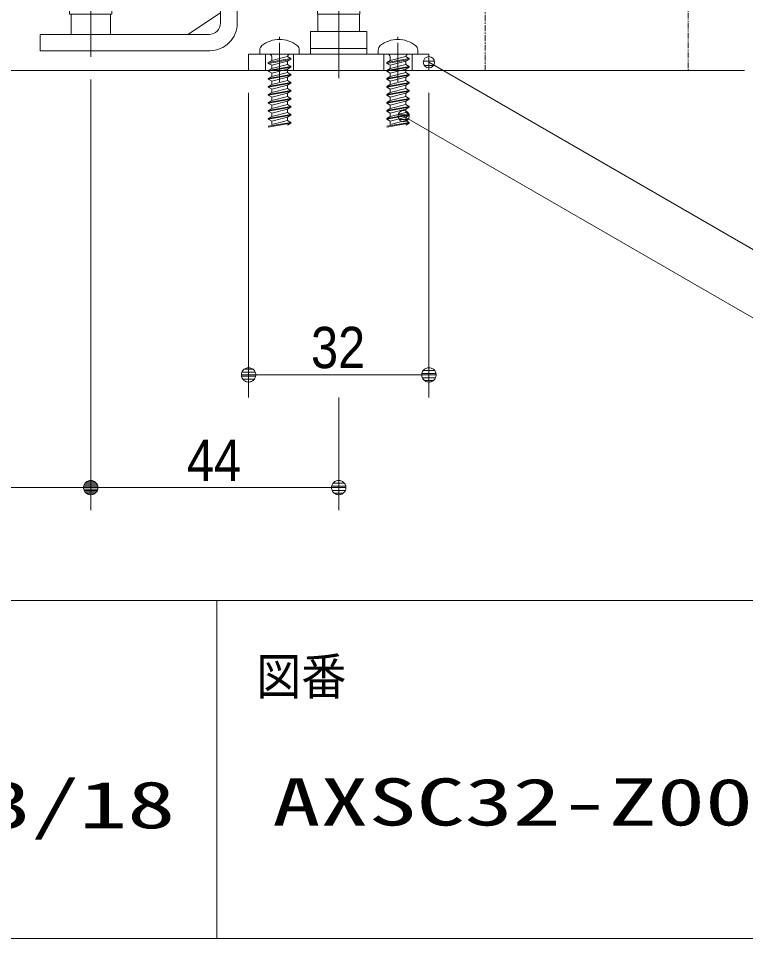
# Model space of a CAD drawing. Units: millimetres, scale not verified, with parts at other scales. Extents: x -6062 to 6062, y -3045 to 3045.
# Drawn here: x 1137 to 1782, y -2770 to -1954 of the extents above; entities that cross this region are included whole.
import ezdxf
from ezdxf.enums import TextEntityAlignment as Align

# ---------------------------------------------------------------- set-up
doc = ezdxf.new("R2010")
doc.units = ezdxf.units.MM
doc.header["$LTSCALE"] = 20
doc.linetypes.add('DOUBLE_CHAIN1', pattern=[8.8, 5, -1, 0.6, -0.6, 0.6, -1])
for name, color, linetype, lineweight in [('0-0_2寸法-1', 7, 'Continuous', 9), ('0-1_0', 7, 'Continuous', 9), ('0-2_2寸法-3', 7, 'Continuous', 9), ('0-3_3一般', 7, 'Continuous', 9), ('0-4_1図面枠', 7, 'Continuous', 9)]:
    doc.layers.add(name, color=color, linetype=linetype, lineweight=lineweight)
doc.styles.add('ＭＳ ゴシック', font='')
doc.styles.add('ＭＳ Ｐゴシック', font='')
doc.styles.get('ＭＳ ゴシック').set_extended_font_data('MS Gothic')
doc.styles.get('ＭＳ Ｐゴシック').set_extended_font_data('MS PGothic')

# ---------------------------------------------------------------- blocks, each defined once
blk = doc.blocks.new('グループ')
at = {"layer": '0-3_3一般'}
blk.add_line((52499.9, -40000), (71363.7, -40000), dxfattribs=at)
blk = doc.blocks.new('グループ-30')
at = {"layer": '0-3_3一般'}
for p, q in [((62363.7, -32150), (62363.7, -32810)), ((62063.7, -32675), (62363.7, -32675)), ((62063.7, -34775), (62063.7, -32800)), ((62063.7, -33425), (62063.7, -32975)), ((62363.7, -32975), (62363.7, -33425)), ((61888.6, -33200), (62598.6, -33200)), ((62063.7, -33725), (62363.7, -33725)), ((62363.7, -34340), (62363.7, -34515)), ((62063.7, -34475), (62363.7, -34475)), ((62063.7, -35210), (62063.7, -34775)), ((61888.6, -35000), (62598.6, -35000)), ((62063.7, -39160), (62063.7, -35210)), ((62063.7, -35650), (62063.7, -35460)), ((62063.7, -35525), (62363.7, -35525)), ((61888.6, -35900), (62598.6, -35900)), ((62363.7, -36140), (62363.7, -36315)), ((62063.7, -36275), (62363.7, -36275)), ((62063.7, -37010), (62063.7, -36575)), ((61888.6, -36800), (62598.6, -36800)), ((62063.7, -37450), (62063.7, -37260)), ((62063.7, -37325), (62363.7, -37325)), ((59763.7, -39760), (59763.7, -37652.3)), ((59388.7, -37800), (59388.7, -39000)), ((59438.7, -37750), (60088.7, -37750)), ((60138.7, -39000), (60138.7, -37800)), ((60138.7, -39000), (59388.7, -39000)), ((59413.7, -39000), (60113.7, -39000)), ((59413.7, -39360), (59413.7, -39000)), ((60113.7, -39360), (60113.7, -39000)), ((61483.7, -39360), (62063.7, -38980)), ((60113.7, -39360), (59413.7, -39360)), ((61873.7, -39650), (58863.7, -39650))]:
    blk.add_line(p, q, dxfattribs=at)
for points in [[(62063.7, -32810), (62063.7, -32150), (62363.7, -32150)], [(62363.7, -32800), (62363.7, -33600), (62363.7, -39160)], [(58863.7, -39650), (58863.7, -39360), (61863.7, -39360)]]:
    blk.add_lwpolyline(points, dxfattribs=at)
for centre, radius, start, end in [((59438.7, -37800), 50, 135, 180), ((59438.7, -37800), 50, 90, 135), ((60088.7, -37800), 50, 45, 90), ((60088.7, -37800), 50, 0, 45), ((61863.7, -39160), 200, 315, 0), ((61873.7, -39160), 490, 315, 0), ((61863.7, -39160), 200, 270, 315), ((61873.7, -39160), 490, 270, 315)]:
    blk.add_arc(centre, radius, start, end, dxfattribs=at)
blk = doc.blocks.new('グループ-31')
at = {"layer": '0-3_3一般'}
for p, q in [((64163.7, -40138.8), (64163.7, -37600)), ((64488.7, -37750), (63838.7, -37750)), ((64538.7, -39000), (64538.7, -37800)), ((64533.7, -39000), (63793.7, -39000)), ((63793.7, -39000), (63793.7, -39310)), ((64533.7, -39000), (64533.7, -39310)), ((63663.7, -39610), (63663.7, -39310)), ((64363.7, -39310), (64663.7, -39310)), ((64663.7, -39610), (64663.7, -39310)), ((63113.7, -40200), (63113.7, -39510)), ((64663.7, -39610), (63663.7, -39610)), ((63663.7, -39610), (63663.7, -39710)), ((64663.7, -39610), (63663.7, -39610)), ((64663.7, -39710), (64663.7, -39610)), ((65213.7, -40200), (65213.7, -39510)), ((62563.7, -39710), (65763.7, -39710)), ((62563.7, -40000), (62563.7, -39710)), ((62863.7, -40000), (62863.7, -39710)), ((63363.7, -39710), (63363.7, -40000)), ((64963.7, -40000), (64963.7, -39710)), ((65463.7, -39710), (65463.7, -40000)), ((65763.7, -39710), (65763.7, -40000)), ((65763.7, -40000), (62563.7, -40000))]:
    blk.add_line(p, q, dxfattribs=at)
for points in [[(63788.7, -37800), (63788.7, -39000), (64538.7, -39000)], [(63663.7, -39310), (63963.7, -39310), (64363.7, -39310)]]:
    blk.add_lwpolyline(points, dxfattribs=at)
for centre, start, end in [((63838.7, -37800), 135, 180), ((63838.7, -37800), 90, 135), ((64488.7, -37800), 45, 90), ((64488.7, -37800), 0, 45)]:
    blk.add_arc(centre, 50, start, end, dxfattribs=at)
blk = doc.blocks.new('グループ-32')
at = {"layer": '0-3_3一般'}
for p, q in [((63113.7, -39450), (63113.7, -39401.7)), ((62763.7, -39710), (62763.7, -39637.8)), ((62923.7, -39710), (62763.7, -39710)), ((62913.7, -39874), (63313.7, -39803.3)), ((62973.7, -39826), (62913.7, -39860.7)), ((63303.7, -39710), (62923.7, -39710)), ((63253.7, -39755.4), (62973.7, -39826)), ((62973.7, -39826), (62973.7, -39760)), ((63253.9, -39755.5), (63253.7, -39755.4)), ((63313.7, -39803.3), (63253.7, -39838)), ((63313.7, -39790), (63253.9, -39755.5)), ((63313.7, -39790), (63313.7, -39803.3)), ((63313.7, -39931.3), (62913.7, -40002)), ((62973.7, -39967.4), (62913.7, -40002)), ((62973.7, -39967.4), (62973.7, -39908.6)), ((62973.7, -40050), (63253.7, -39979.3)), ((63253.7, -39896.7), (63253.7, -39838)), ((63253.7, -40038), (63253.7, -39979.3)), ((63313.7, -39931.3), (63313.7, -39944.7)), ((62913.7, -40002), (62913.7, -40015.3)), ((62913.7, -40015.3), (62973.7, -40050)), ((62913.7, -40156.7), (63313.7, -40086)), ((62973.7, -40108.7), (62913.7, -40143.3)), ((63253.7, -40038), (62973.7, -40108.7)), ((62973.7, -40108.7), (62973.7, -40050)), ((63313.7, -40072.7), (63253.7, -40038)), ((63313.7, -40086), (63253.7, -40120.6)), ((63253.7, -40179.4), (63253.7, -40120.6)), ((63313.7, -40072.7), (63313.7, -40086)), ((63313.7, -40214), (62913.7, -40284.7)), ((62973.7, -40250), (62913.7, -40284.7)), ((62913.7, -40284.7), (62913.7, -40298)), ((62913.7, -40298), (62973.7, -40332.6)), ((62973.7, -40250), (62973.7, -40191.3)), ((62973.7, -40332.6), (63253.7, -40262)), ((63253.7, -40320.7), (63253.7, -40262)), ((63313.7, -40214), (63313.7, -40227.3)), ((62913.7, -40439.3), (63313.7, -40368.7)), ((62973.7, -40391.4), (62913.7, -40426)), ((63253.7, -40320.7), (62973.7, -40391.4)), ((62973.7, -40391.4), (62973.7, -40332.6)), ((62973.7, -40532.7), (62973.7, -40474)), ((63313.7, -40355.3), (63253.7, -40320.7)), ((63313.7, -40368.7), (63253.7, -40403.3)), ((63253.7, -40462), (63253.7, -40403.3)), ((63313.7, -40355.3), (63313.7, -40368.7)), ((63313.7, -40496.7), (62913.7, -40567.3)), ((62973.7, -40532.7), (62913.7, -40567.3)), ((62913.7, -40567.3), (62913.7, -40580.7)), ((62913.7, -40580.7), (62973.7, -40615.3)), ((63313.7, -40638), (62913.7, -40708.7)), ((62973.7, -40615.3), (63253.7, -40544.6)), ((63253.7, -40603.4), (63253.7, -40544.6)), ((63313.7, -40638), (63253.7, -40603.4)), ((63313.7, -40496.7), (63313.7, -40510)), ((63313.7, -40638), (63313.7, -40651.3)), ((62913.7, -40722), (63313.7, -40651.3)), ((62913.7, -40722), (63313.7, -40651.3)), ((62973.7, -40674), (62913.7, -40708.7)), ((62913.7, -40708.7), (62913.7, -40722)), ((63313.7, -40779.3), (62913.7, -40850)), ((63253.7, -40744.7), (62973.7, -40815.4)), ((62973.7, -40815.4), (62973.7, -40756.6)), ((63313.7, -40651.3), (63253.7, -40686)), ((63313.7, -40651.3), (63253.7, -40686)), ((63313.7, -40651.3), (63253.7, -40686)), ((63253.7, -40744.7), (63253.7, -40686)), ((63313.7, -40779.3), (63253.7, -40744.7)), ((63313.7, -40792.7), (63253.7, -40827.3)), ((63313.7, -40792.7), (63253.7, -40827.3)), ((63313.7, -40792.7), (63253.7, -40827.3)), ((63313.7, -40779.3), (63313.7, -40792.7)), ((63313.7, -40779.3), (63313.7, -40792.7)), ((62973.7, -40815.4), (62913.7, -40850)), ((62913.7, -40850), (62913.7, -40863.3)), ((62913.7, -40863.3), (62973.7, -40898)), ((63313.7, -40920.7), (62913.7, -40991.3)), ((62913.7, -41004.7), (63313.7, -40934)), ((62973.7, -40898), (63253.7, -40827.3)), ((63253.7, -40886), (62973.7, -40956.7)), ((62973.7, -40956.7), (62973.7, -40898)), ((63253.7, -40886), (63253.7, -40827.3)), ((63313.7, -40920.7), (63253.7, -40886)), ((63313.7, -40934), (63253.7, -40968.6)), ((63313.7, -40920.7), (63313.7, -40934))]:
    blk.add_line(p, q, dxfattribs=at)
for points in [[(63463.7, -39637.8), (63463.7, -39710), (63303.7, -39710)], [(63313.7, -39790), (62913.7, -39860.7), (62913.7, -39874)], [(62913.7, -39874), (62973.7, -39908.6), (63253.7, -39838)], [(62913.7, -40015.3), (63313.7, -39944.7), (63253.7, -39979.3)], [(63313.7, -39931.3), (63253.7, -39896.7), (62973.7, -39967.4)], [(63313.7, -40072.7), (62913.7, -40143.3), (62913.7, -40156.7)], [(62913.7, -40156.7), (62973.7, -40191.3), (63253.7, -40120.6)], [(62913.7, -40298), (63313.7, -40227.3), (63253.7, -40262)], [(63313.7, -40214), (63253.7, -40179.4), (62973.7, -40250)], [(63313.7, -40355.3), (62913.7, -40426), (62913.7, -40439.3)], [(62913.7, -40439.3), (62973.7, -40474), (63253.7, -40403.3)], [(63313.7, -40496.7), (63253.7, -40462), (62973.7, -40532.7)], [(62913.7, -40580.7), (63313.7, -40510), (63253.7, -40544.6)], [(63253.7, -40603.4), (62973.7, -40674), (62973.7, -40615.3)], [(62913.7, -40722), (62973.7, -40756.6), (63253.7, -40686)], [(62913.7, -40863.3), (63313.7, -40792.7), (63253.7, -40827.3)], [(62913.7, -40863.3), (63313.7, -40792.7), (63253.7, -40827.3)], [(63313.7, -40779.3), (63313.7, -40792.7), (63253.7, -40827.3)]]:
    blk.add_lwpolyline(points, dxfattribs=at)
for centre, radius, start, end in [((63113.7, -39950), 500, 109.34109, 128.68219), ((63113.7, -39950), 500, 90, 109.34109), ((63113.7, -39950), 500, 70.65891, 90), ((63113.7, -39950), 500, 51.31781, 70.65891), ((62863.7, -39637.8), 100, 154.34109, 180), ((62863.7, -39637.8), 100, 128.68219, 154.34109), ((63363.7, -39637.8), 100, 25.65891, 51.31781), ((63363.7, -39637.8), 100, 0, 25.65891), ((62923.7, -39760), 50, 45, 90), ((62923.7, -39760), 50, 0, 45), ((63303.7, -39760), 50, 132.40515, 174.8103), ((63303.7, -39760), 50, 90, 132.40515)]:
    blk.add_arc(centre, radius, start, end, dxfattribs=at)
blk = doc.blocks.new('グループ-33')
at = {"layer": '0-3_3一般'}
for p, q in [((65213.7, -39450), (65213.7, -39401.7)), ((64863.7, -39710), (64863.7, -39637.8)), ((65563.7, -39637.8), (65563.7, -39710)), ((65413.7, -39790), (65013.7, -39860.7)), ((65073.7, -39826), (65013.7, -39860.7)), ((65353.7, -39755.4), (65073.7, -39826)), ((65073.7, -39826), (65073.7, -39760)), ((65353.9, -39755.5), (65353.7, -39755.4)), ((65413.7, -39790), (65353.9, -39755.5)), ((65563.7, -39710), (65403.7, -39710)), ((65413.7, -39790), (65413.7, -39803.3)), ((65013.7, -39860.7), (65013.7, -39874)), ((65013.7, -39874), (65073.7, -39908.6)), ((65013.7, -40015.3), (65413.7, -39944.7)), ((65073.7, -39967.4), (65013.7, -40002)), ((65073.7, -39908.6), (65353.7, -39838)), ((65353.7, -39896.7), (65073.7, -39967.4)), ((65073.7, -39967.4), (65073.7, -39908.6)), ((65353.7, -39896.7), (65353.7, -39838)), ((65413.7, -39931.3), (65353.7, -39896.7)), ((65413.7, -39944.7), (65353.7, -39979.3)), ((65353.7, -40038), (65353.7, -39979.3)), ((65413.7, -39931.3), (65413.7, -39944.7)), ((65413.7, -40072.7), (65013.7, -40143.3)), ((65073.7, -40108.7), (65013.7, -40143.3)), ((65013.7, -40143.3), (65013.7, -40156.7)), ((65073.7, -40108.7), (65073.7, -40050)), ((65073.7, -40191.3), (65353.7, -40120.6)), ((65353.7, -40179.4), (65353.7, -40120.6)), ((65413.7, -40072.7), (65413.7, -40086)), ((65013.7, -40156.7), (65073.7, -40191.3)), ((65013.7, -40298), (65413.7, -40227.3)), ((65073.7, -40250), (65013.7, -40284.7)), ((65353.7, -40179.4), (65073.7, -40250)), ((65073.7, -40250), (65073.7, -40191.3)), ((65413.7, -40214), (65353.7, -40179.4)), ((65413.7, -40227.3), (65353.7, -40262)), ((65353.7, -40320.7), (65353.7, -40262)), ((65413.7, -40214), (65413.7, -40227.3)), ((65413.7, -40355.3), (65013.7, -40426)), ((65073.7, -40391.4), (65013.7, -40426)), ((65013.7, -40426), (65013.7, -40439.3)), ((65013.7, -40439.3), (65073.7, -40474)), ((65073.7, -40391.4), (65073.7, -40332.6)), ((65073.7, -40474), (65353.7, -40403.3)), ((65353.7, -40462), (65073.7, -40532.7)), ((65073.7, -40532.7), (65073.7, -40474)), ((65353.7, -40462), (65353.7, -40403.3)), ((65413.7, -40496.7), (65353.7, -40462)), ((65413.7, -40355.3), (65413.7, -40368.7)), ((65013.7, -40580.7), (65413.7, -40510)), ((65073.7, -40532.7), (65013.7, -40567.3)), ((65413.7, -40638), (65013.7, -40708.7)), ((65353.7, -40603.4), (65073.7, -40674)), ((65073.7, -40674), (65073.7, -40615.3)), ((65413.7, -40510), (65353.7, -40544.6)), ((65353.7, -40603.4), (65353.7, -40544.6)), ((65413.7, -40638), (65353.7, -40603.4)), ((65413.7, -40496.7), (65413.7, -40510)), ((65413.7, -40638), (65413.7, -40651.3)), ((65073.7, -40674), (65013.7, -40708.7)), ((65013.7, -40722), (65073.7, -40756.6)), ((65013.7, -40863.3), (65413.7, -40792.7)), ((65013.7, -40863.3), (65413.7, -40792.7)), ((65073.7, -40756.6), (65353.7, -40686)), ((65413.7, -40651.3), (65353.7, -40686)), ((65353.7, -40744.7), (65353.7, -40686)), ((65413.7, -40779.3), (65353.7, -40744.7)), ((65413.7, -40792.7), (65353.7, -40827.3)), ((65413.7, -40792.7), (65353.7, -40827.3)), ((65413.7, -40792.7), (65353.7, -40827.3)), ((65413.7, -40792.7), (65353.7, -40827.3)), ((65413.7, -40792.7), (65353.7, -40827.3)), ((65413.7, -40792.7), (65353.7, -40827.3)), ((65413.7, -40779.3), (65413.7, -40792.7)), ((65413.7, -40779.3), (65413.7, -40792.7)), ((65413.7, -40779.3), (65413.7, -40792.7)), ((65073.7, -40815.4), (65013.7, -40850)), ((65413.7, -40920.7), (65013.7, -40991.3)), ((65353.7, -40886), (65353.7, -40827.3)), ((65413.7, -40920.7), (65413.7, -40934))]:
    blk.add_line(p, q, dxfattribs=at)
for points in [[(65403.7, -39710), (65023.7, -39710), (64863.7, -39710)], [(65013.7, -39874), (65413.7, -39803.3), (65353.7, -39838)], [(65413.7, -39931.3), (65013.7, -40002), (65013.7, -40015.3)], [(65013.7, -40015.3), (65073.7, -40050), (65353.7, -39979.3)], [(65013.7, -40156.7), (65413.7, -40086), (65353.7, -40120.6)], [(65413.7, -40072.7), (65353.7, -40038), (65073.7, -40108.7)], [(65413.7, -40214), (65013.7, -40284.7), (65013.7, -40298)], [(65013.7, -40298), (65073.7, -40332.6), (65353.7, -40262)], [(65013.7, -40439.3), (65413.7, -40368.7), (65353.7, -40403.3)], [(65413.7, -40355.3), (65353.7, -40320.7), (65073.7, -40391.4)], [(65413.7, -40496.7), (65013.7, -40567.3), (65013.7, -40580.7)], [(65013.7, -40580.7), (65073.7, -40615.3), (65353.7, -40544.6)], [(65013.7, -40722), (65413.7, -40651.3), (65353.7, -40686)], [(65013.7, -40708.7), (65013.7, -40722), (65413.7, -40651.3), (65353.7, -40686)], [(65413.7, -40779.3), (65013.7, -40850), (65013.7, -40863.3)], [(65353.7, -40744.7), (65073.7, -40815.4), (65073.7, -40756.6)], [(65013.7, -40863.3), (65073.7, -40898), (65353.7, -40827.3)], [(65013.7, -41004.7), (65413.7, -40934), (65353.7, -40968.6)], [(65413.7, -40920.7), (65353.7, -40886), (65073.7, -40956.7), (65073.7, -40898)]]:
    blk.add_lwpolyline(points, dxfattribs=at)
for centre, radius, start, end in [((65213.7, -39950), 500, 109.34109, 128.68219), ((65213.7, -39950), 500, 90, 109.34109), ((65213.7, -39950), 500, 70.65891, 90), ((65213.7, -39950), 500, 51.31781, 70.65891), ((64963.7, -39637.8), 100, 154.34109, 180), ((64963.7, -39637.8), 100, 128.68219, 154.34109), ((65463.7, -39637.8), 100, 25.65891, 51.31781), ((65463.7, -39637.8), 100, 0, 25.65891), ((65023.7, -39760), 50, 45, 90), ((65023.7, -39760), 50, 0, 45), ((65403.7, -39760), 50, 132.40515, 174.8103), ((65403.7, -39760), 50, 90, 132.40515)]:
    blk.add_arc(centre, radius, start, end, dxfattribs=at)
blk = doc.blocks.new('グループ-91')
at = {"layer": '0-3_3一般', "linetype": 'DOUBLE_CHAIN1'}
for p, q in [((66763.7, -40000), (66763.7, 19804.9)), ((70363.7, 19804.9), (70363.7, -40000)), ((70363.7, -40000), (66763.7, -40000))]:
    blk.add_line(p, q, dxfattribs=at)
blk = doc.blocks.new('グループ-92')
at = {"layer": '0-3_3一般'}
for name in ['グループ-91', 'グループ-30', 'グループ-31', 'グループ-32', 'グループ-33']:
    blk.add_blockref(name, (0, 0), dxfattribs=at)
blk = doc.blocks.new('グループ-93')
at = {"layer": '0-3_3一般'}
for name in ['グループ-92', 'グループ']:
    blk.add_blockref(name, (0, 0), dxfattribs=at)
blk = doc.blocks.new('_Dot')
at = {"layer": '0-1_0'}
for p, q in [((-10, 0), (-20, 0)), ((9.78, 2), (-9.78, 2)), ((7.99, 6), (-7.99, 6)), ((9.16, -3.98), (-9.16, -3.98)), ((6, -7.98), (-6, -7.98))]:
    blk.add_line(p, q, dxfattribs=at)
for points in [[(10, 0), (9.92, 1.25), (9.69, 2.49), (9.3, 3.68), (8.76, 4.82), (8.09, 5.88), (7.29, 6.85), (6.37, 7.71), (5.36, 8.44), (4.26, 9.05), (3.09, 9.51), (1.87, 9.82), (0.63, 9.98), (-0.63, 9.98), (-1.87, 9.82), (-3.09, 9.51), (-4.26, 9.05), (-5.36, 8.44), (-6.37, 7.71), (-7.29, 6.85), (-8.09, 5.88), (-8.76, 4.82), (-9.3, 3.68), (-9.69, 2.49), (-9.92, 1.25), (-10, 0), (0, 0)], [(-10, 0), (-9.92, -1.25), (-9.69, -2.49), (-9.3, -3.68), (-8.76, -4.82), (-8.09, -5.88), (-7.29, -6.85), (-6.37, -7.71), (-5.36, -8.44), (-4.26, -9.05), (-3.09, -9.51), (-1.87, -9.82), (-0.63, -9.98), (0.63, -9.98), (1.87, -9.82), (3.09, -9.51), (4.26, -9.05), (5.36, -8.44), (6.37, -7.71), (7.29, -6.85), (8.09, -5.88), (8.76, -4.82), (9.3, -3.68), (9.69, -2.49), (9.92, -1.25), (10, 0), (0, 0)]]:
    blk.add_lwpolyline(points, close=True, dxfattribs=at)
blk = doc.blocks.new('グループ-142')
at = {"layer": '0-4_1図面枠'}
for p, q in [((-80000, -49400), (80000, -49400)), ((62000, -49400), (62000, -55400))]:
    blk.add_line(p, q, dxfattribs=at)
blk.add_lwpolyline([(-80000, 55400), (80000, 55400), (80000, -55400), (-80000, -55400)], close=True, dxfattribs=at)
blk = doc.blocks.new('図面枠')
at = {"layer": '0-4_1図面枠'}
blk.add_blockref('グループ-142', (0, 0), dxfattribs=at)
at = {"layer": '0-4_1図面枠', "style": 'ＭＳ ゴシック', "width": 0.9}
blk.add_text('図番', height=650.9, dxfattribs=at).set_placement((62699.9, -51268.3), align=Align.BOTTOM_LEFT)

msp = doc.modelspace()

# ---------------------------------------------------------------- linework, layer by layer
at = {"layer": '0-0_2寸法-1'}
for p, q in [((1200.68, -2008), (1200.68, -2390)), ((1200.68, -2008), (1200.68, -2390)), ((1340.68, -2020), (1340.68, -2290)), ((1500.68, -2020), (1500.68, -2290)), ((1487.97, -2270), (1353.4, -2270)), ((1420.68, -2290), (1420.68, -2390)), ((1187.97, -2370), (993.4, -2370)), ((1213.4, -2370), (1407.97, -2370))]:
    msp.add_line(p, q, dxfattribs=at)
at = {"layer": '0-2_2寸法-3'}
for p, q in [((1500.86, -1987.76), (1500.51, -1987.76)), ((1500.86, -1987.76), (1500.51, -1987.76)), ((1505.58, -1991.76), (1495.79, -1991.76)), ((1504.68, -1995.76), (1496.69, -1995.76)), ((1483.12, -2039.52), (1473.33, -2039.52)), ((1478.4, -2035.52), (1478.05, -2035.52)), ((1478.4, -2035.52), (1478.05, -2035.52)), ((1482.22, -2043.52), (1474.23, -2043.52))]:
    msp.add_line(p, q, dxfattribs=at)
for points in [[(1500.68, -1992.75), (1830.68, -2183.28), (2146.7, -2183.28)], [(1478.23, -2040.51), (1830.68, -2244), (2116.98, -2244)]]:
    msp.add_lwpolyline(points, dxfattribs=at)
for centre in [(1500.68, -1992.75), (1500.68, -1992.75), (1478.23, -2040.51), (1478.23, -2040.51)]:
    msp.add_circle(centre, 5.01, dxfattribs=at)

# ---------------------------------------------------------------- block references
at = {"layer": '0-0_2寸法-1', "xscale": 0.6356201, "yscale": 0.6356201, "rotation": 180}
for p in [(1340.68, -2270), (1200.68, -2370)]:
    msp.add_blockref('_Dot', p, dxfattribs=at)
at = {"layer": '0-0_2寸法-1', "xscale": 0.6356201, "yscale": 0.6356201}
for p in [(1500.68, -2270), (1200.68, -2370), (1420.68, -2370)]:
    msp.add_blockref('_Dot', p, dxfattribs=at)
at = {"layer": '0-3_3一般', "xscale": 0.05, "yscale": 0.05}
msp.add_blockref('グループ-93', (-1787.5, 0), dxfattribs=at)
at = {"layer": '0-4_1図面枠', "xscale": 0.05, "yscale": 0.05}
msp.add_blockref('図面枠', (-1787.5, 0), dxfattribs=at)

# ---------------------------------------------------------------- texts
at = {"layer": '0-0_2寸法-1', "style": 'ＭＳ Ｐゴシック', "width": 0.9}
for s, p in [('32', (1396.09, -2275.06)), ('44', (1285.99, -2375.06))]:
    msp.add_text(s, height=36.66, dxfattribs=at).set_placement(p, align=Align.BOTTOM_LEFT)
at = {"layer": '0-4_1図面枠', "style": 'ＭＳ ゴシック', "width": 1.5}
for s, p in [('2022/03/18', (849.28, -2684.72)), ('AXSC32-Z005R-N-TK', (1361.76, -2682.24))]:
    msp.add_text(s, height=41.79, dxfattribs=at).set_placement(p, align=Align.BOTTOM_LEFT)

doc.saveas('drawing.dxf')
